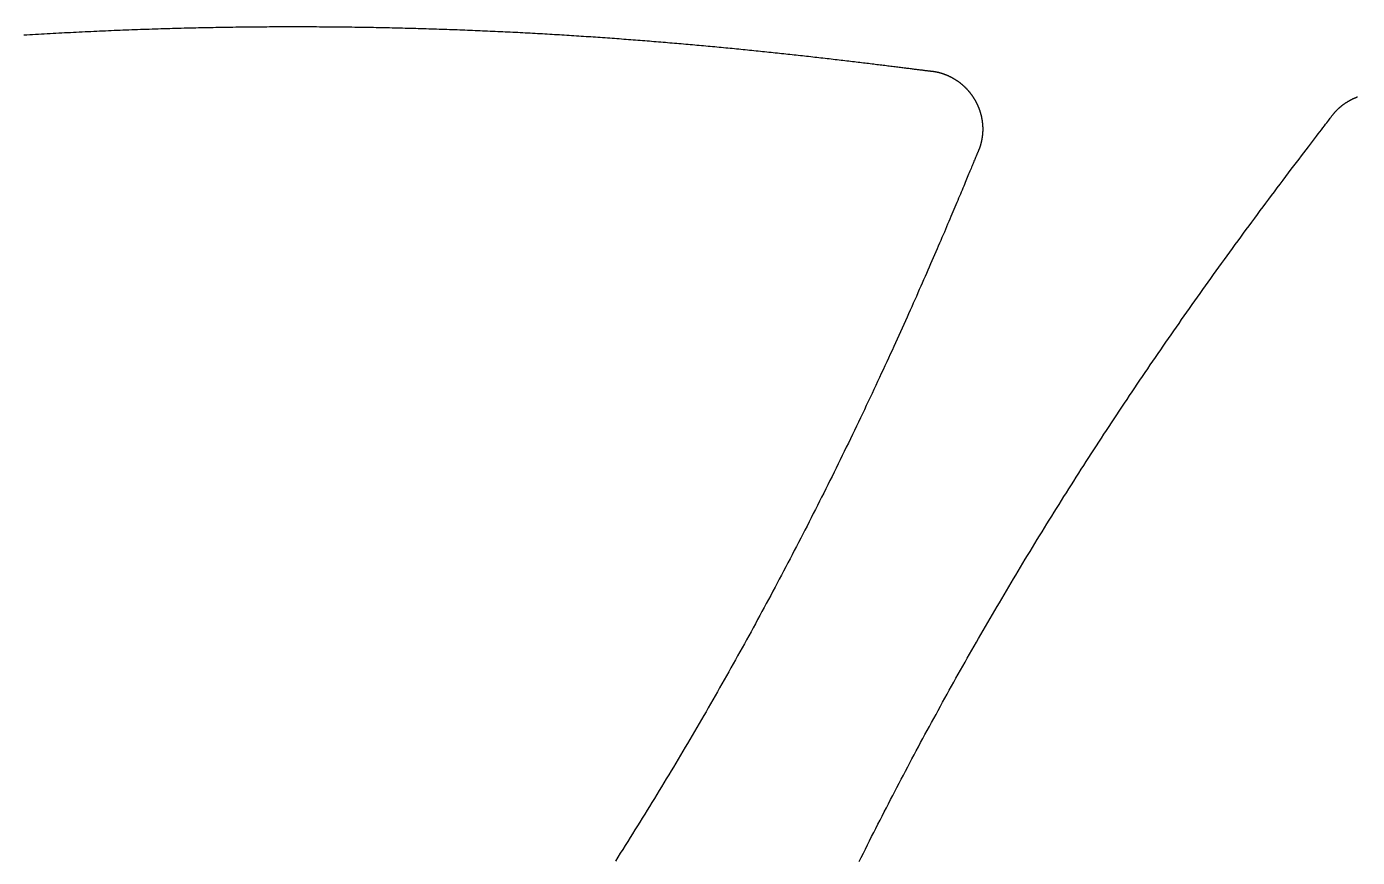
# Model space of a CAD drawing. Extents: x -3 to 136, y 0 to 121.
# Drawn here: x 95.56 to 116.34, y 14.5 to 27.49 of the extents above; entities that cross this region are included whole.
import ezdxf

# ---------------------------------------------------------------- set-up
doc = ezdxf.new("R2010")
doc.units = 0
doc.layers.get('0').update_dxf_attribs({"linetype": 'CONTINUOUS'})

msp = doc.modelspace()

# ---------------------------------------------------------------- linework, layer by layer
for points in [[(95.5143, 27.357, 0), (95.5598, 27.3598, 0), (95.6052, 27.3626, 0), (95.6506, 27.3653, 0), (95.696, 27.368, 0), (95.7415, 27.3707, 0), (95.7869, 27.3733, 0), (95.8324, 27.3759, 0), (95.8778, 27.3785, 0), (95.9232, 27.3811, 0), (95.9687, 27.3836, 0), (96.0141, 27.3861, 0), (96.0596, 27.3885, 0), (96.1051, 27.391, 0), (96.1505, 27.3934, 0), (96.196, 27.3958, 0), (96.2415, 27.3981, 0), (96.287, 27.4004, 0), (96.3325, 27.4027, 0), (96.3779, 27.405, 0), (96.4234, 27.4072, 0), (96.4689, 27.4094, 0), (96.5145, 27.4116, 0), (96.56, 27.4137, 0), (96.6055, 27.4158, 0), (96.651, 27.4179, 0), (96.6965, 27.4199, 0), (96.7421, 27.4219, 0), (96.7876, 27.4239, 0), (96.8332, 27.4259, 0), (96.8787, 27.4278, 0), (96.9243, 27.4297, 0), (96.9699, 27.4316, 0), (97.0155, 27.4334, 0), (97.061, 27.4352, 0), (97.1066, 27.437, 0), (97.1522, 27.4387, 0), (97.1979, 27.4405, 0), (97.2435, 27.4422, 0), (97.2891, 27.4438, 0), (97.3347, 27.4454, 0), (97.3804, 27.447, 0), (97.426, 27.4486, 0), (97.4717, 27.4501, 0), (97.5173, 27.4516, 0), (97.563, 27.4531, 0), (97.6087, 27.4546, 0), (97.6544, 27.456, 0), (97.7, 27.4574, 0), (97.7456, 27.4587, 0), (97.7911, 27.46, 0), (97.8365, 27.4613, 0), (97.882, 27.4626, 0), (97.9273, 27.4638, 0), (97.9726, 27.465, 0), (98.0179, 27.4661, 0), (98.0631, 27.4673, 0), (98.1082, 27.4684, 0), (98.1533, 27.4694, 0), (98.1984, 27.4705, 0), (98.2434, 27.4715, 0), (98.2883, 27.4724, 0), (98.3332, 27.4734, 0), (98.378, 27.4743, 0), (98.4228, 27.4752, 0), (98.4676, 27.476, 0), (98.5122, 27.4768, 0), (98.5569, 27.4776, 0), (98.6014, 27.4784, 0), (98.646, 27.4791, 0), (98.6904, 27.4798, 0), (98.7349, 27.4805, 0), (98.7792, 27.4811, 0), (98.8235, 27.4817, 0), (98.8678, 27.4823, 0), (98.912, 27.4829, 0), (98.9562, 27.4834, 0), (99.0003, 27.4839, 0), (99.0443, 27.4843, 0), (99.0884, 27.4848, 0), (99.1323, 27.4852, 0), (99.1762, 27.4855, 0), (99.2201, 27.4859, 0), (99.2638, 27.4862, 0), (99.3076, 27.4865, 0), (99.3513, 27.4868, 0), (99.3949, 27.487, 0), (99.4385, 27.4872, 0), (99.482, 27.4874, 0), (99.5255, 27.4875, 0), (99.569, 27.4876, 0), (99.6123, 27.4877, 0), (99.6557, 27.4878, 0), (99.6989, 27.4878, 0), (99.7422, 27.4878, 0), (99.7853, 27.4878, 0), (99.8285, 27.4878, 0), (99.8715, 27.4877, 0), (99.9145, 27.4876, 0), (99.9575, 27.4875, 0), (100, 27.4873, 0), (100.043, 27.4871, 0), (100.086, 27.4869, 0), (100.129, 27.4867, 0), (100.172, 27.4864, 0), (100.214, 27.4861, 0), (100.257, 27.4858, 0), (100.299, 27.4855, 0), (100.342, 27.4851, 0), (100.384, 27.4847, 0), (100.427, 27.4843, 0), (100.469, 27.4839, 0), (100.511, 27.4834, 0), (100.554, 27.4829, 0), (100.596, 27.4824, 0), (100.638, 27.4818, 0), (100.68, 27.4812, 0), (100.722, 27.4806, 0), (100.764, 27.48, 0), (100.806, 27.4794, 0), (100.848, 27.4787, 0), (100.89, 27.478, 0), (100.931, 27.4773, 0), (100.973, 27.4765, 0), (101.015, 27.4758, 0), (101.056, 27.475, 0), (101.098, 27.4741, 0), (101.139, 27.4733, 0), (101.181, 27.4724, 0), (101.222, 27.4715, 0), (101.264, 27.4706, 0), (101.305, 27.4697, 0), (101.346, 27.4687, 0), (101.387, 27.4677, 0), (101.429, 27.4667, 0), (101.47, 27.4656, 0), (101.511, 27.4646, 0), (101.552, 27.4635, 0), (101.593, 27.4624, 0), (101.633, 27.4613, 0), (101.674, 27.4601, 0), (101.715, 27.4589, 0), (101.756, 27.4577, 0), (101.797, 27.4565, 0), (101.837, 27.4553, 0), (101.878, 27.454, 0), (101.918, 27.4527, 0), (101.959, 27.4514, 0), (101.999, 27.4501, 0), (102.04, 27.4487, 0), (102.08, 27.4473, 0), (102.12, 27.4459, 0), (102.16, 27.4445, 0), (102.2, 27.4431, 0), (102.241, 27.4416, 0), (102.281, 27.4401, 0), (102.321, 27.4386, 0), (102.361, 27.4371, 0), (102.401, 27.4355, 0), (102.44, 27.434, 0), (102.48, 27.4324, 0), (102.52, 27.4307, 0), (102.56, 27.4291, 0), (102.599, 27.4275, 0), (102.639, 27.4258, 0), (102.678, 27.4241, 0), (102.718, 27.4224, 0), (102.757, 27.4206, 0), (102.797, 27.4189, 0), (102.836, 27.4171, 0), (102.875, 27.4153, 0), (102.915, 27.4135, 0), (102.954, 27.4116, 0), (102.993, 27.4098, 0), (103.032, 27.4079, 0), (103.071, 27.406, 0), (103.11, 27.4041, 0), (103.149, 27.4022, 0), (103.188, 27.4002, 0), (103.227, 27.3982, 0), (103.265, 27.3962, 0), (103.304, 27.3942, 0), (103.343, 27.3922, 0), (103.381, 27.3902, 0), (103.42, 27.3881, 0), (103.458, 27.386, 0), (103.497, 27.3839, 0), (103.535, 27.3818, 0), (103.574, 27.3796, 0), (103.612, 27.3775, 0), (103.65, 27.3753, 0), (103.688, 27.3731, 0), (103.726, 27.3709, 0), (103.765, 27.3687, 0), (103.803, 27.3664, 0), (103.841, 27.3641, 0), (103.879, 27.3619, 0), (103.916, 27.3596, 0), (103.954, 27.3572, 0), (103.992, 27.3549, 0), (104.03, 27.3525, 0), (104.067, 27.3502, 0), (104.105, 27.3478, 0), (104.143, 27.3454, 0), (104.18, 27.343, 0), (104.218, 27.3405, 0), (104.255, 27.3381, 0), (104.293, 27.3356, 0), (104.33, 27.3331, 0), (104.367, 27.3306, 0), (104.404, 27.3281, 0), (104.441, 27.3256, 0), (104.479, 27.323, 0), (104.516, 27.3205, 0), (104.553, 27.3179, 0), (104.59, 27.3153, 0), (104.627, 27.3127, 0), (104.663, 27.3101, 0), (104.7, 27.3074, 0), (104.737, 27.3048, 0), (104.774, 27.3021, 0), (104.81, 27.2994, 0), (104.847, 27.2967, 0), (104.883, 27.294, 0), (104.92, 27.2912, 0), (104.956, 27.2885, 0), (104.993, 27.2857, 0), (105.029, 27.283, 0), (105.065, 27.2802, 0), (105.102, 27.2774, 0), (105.138, 27.2746, 0), (105.174, 27.2717, 0), (105.21, 27.2689, 0), (105.246, 27.266, 0), (105.282, 27.2632, 0), (105.318, 27.2603, 0), (105.354, 27.2574, 0), (105.39, 27.2545, 0), (105.426, 27.2515, 0), (105.461, 27.2486, 0), (105.497, 27.2456, 0), (105.533, 27.2427, 0), (105.568, 27.2397, 0), (105.604, 27.2367, 0), (105.639, 27.2337, 0), (105.675, 27.2307, 0), (105.71, 27.2277, 0), (105.745, 27.2246, 0), (105.78, 27.2216, 0), (105.816, 27.2185, 0), (105.851, 27.2154, 0), (105.886, 27.2123, 0), (105.921, 27.2092, 0), (105.956, 27.2061, 0), (105.991, 27.203, 0), (106.026, 27.1999, 0), (106.061, 27.1967, 0), (106.096, 27.1936, 0), (106.13, 27.1904, 0), (106.165, 27.1872, 0), (106.2, 27.184, 0), (106.234, 27.1808, 0), (106.269, 27.1776, 0), (106.303, 27.1744, 0), (106.338, 27.1711, 0), (106.372, 27.1679, 0), (106.406, 27.1646, 0), (106.441, 27.1614, 0), (106.475, 27.1581, 0), (106.509, 27.1548, 0), (106.543, 27.1515, 0), (106.577, 27.1482, 0), (106.611, 27.1449, 0), (106.645, 27.1416, 0), (106.679, 27.1382, 0), (106.713, 27.1349, 0), (106.747, 27.1315, 0), (106.781, 27.1282, 0), (106.814, 27.1248, 0), (106.848, 27.1214, 0), (106.882, 27.118, 0), (106.915, 27.1146, 0), (106.949, 27.1112, 0), (106.982, 27.1078, 0), (107.016, 27.1044, 0), (107.049, 27.1009, 0), (107.082, 27.0975, 0), (107.116, 27.094, 0), (107.149, 27.0906, 0), (107.182, 27.0871, 0), (107.215, 27.0836, 0), (107.248, 27.0801, 0), (107.281, 27.0767, 0), (107.314, 27.0731, 0), (107.347, 27.0696, 0), (107.38, 27.0661, 0), (107.413, 27.0626, 0), (107.445, 27.0591, 0), (107.478, 27.0555, 0), (107.511, 27.052, 0), (107.543, 27.0484, 0), (107.576, 27.0449, 0), (107.608, 27.0413, 0), (107.641, 27.0377, 0), (107.673, 27.0342, 0), (107.706, 27.0306, 0), (107.738, 27.027, 0), (107.77, 27.0234, 0), (107.802, 27.0198, 0), (107.834, 27.0162, 0), (107.867, 27.0126, 0), (107.899, 27.0089, 0), (107.931, 27.0053, 0), (107.962, 27.0017, 0), (107.994, 26.998, 0), (108.026, 26.9944, 0), (108.058, 26.9907, 0), (108.09, 26.9871, 0), (108.121, 26.9834, 0), (108.153, 26.9798, 0), (108.184, 26.9762, 0), (108.215, 26.9725, 0), (108.246, 26.9689, 0), (108.276, 26.9654, 0), (108.306, 26.9618, 0), (108.337, 26.9582, 0), (108.366, 26.9547, 0), (108.396, 26.9512, 0), (108.426, 26.9477, 0), (108.455, 26.9442, 0), (108.484, 26.9407, 0), (108.512, 26.9373, 0), (108.541, 26.9339, 0), (108.569, 26.9305, 0), (108.597, 26.9271, 0), (108.625, 26.9238, 0), (108.652, 26.9204, 0), (108.68, 26.9171, 0), (108.707, 26.9139, 0), (108.733, 26.9106, 0), (108.76, 26.9074, 0), (108.786, 26.9042, 0), (108.811, 26.901, 0), (108.837, 26.8979, 0), (108.862, 26.8948, 0), (108.887, 26.8917, 0), (108.912, 26.8887, 0), (108.936, 26.8857, 0), (108.96, 26.8827, 0), (108.984, 26.8797, 0), (109.007, 26.8768, 0), (109.03, 26.874, 0), (109.053, 26.8711, 0), (109.076, 26.8683, 0), (109.098, 26.8656, 0), (109.119, 26.8628, 0), (109.141, 26.8602, 0), (109.162, 26.8575, 0), (109.183, 26.8549, 0), (109.203, 26.8524, 0), (109.223, 26.8498, 0), (109.243, 26.8474, 0), (109.262, 26.8449, 0), (109.281, 26.8425, 0), (109.3, 26.8402, 0), (109.318, 26.8379, 0), (109.336, 26.8357, 0), (109.353, 26.8335, 0), (109.37, 26.8313, 0), (109.387, 26.8292, 0), (109.403, 26.8272, 0), (109.419, 26.8252, 0), (109.434, 26.8232, 0), (109.449, 26.8213, 0), (109.464, 26.8195, 0), (109.478, 26.8177, 0), (109.492, 26.8159, 0), (109.505, 26.8143, 0), (109.518, 26.8126, 0), (109.531, 26.8111, 0), (109.543, 26.8096, 0), (109.554, 26.8081, 0), (109.566, 26.8067, 0), (109.576, 26.8054, 0), (109.587, 26.8041, 0), (109.597, 26.8029, 0), (109.606, 26.8017, 0), (109.615, 26.8006, 0), (109.623, 26.7996, 0), (109.631, 26.7987, 0), (109.639, 26.7978, 0), (109.646, 26.7969, 0), (109.653, 26.7962, 0), (109.659, 26.7955, 0), (109.664, 26.7949, 0), (109.669, 26.7943, 0), (109.674, 26.7938, 0), (109.678, 26.7934, 0)], [(109.678, 26.7934, 0), (109.683, 26.7929, 0), (109.687, 26.7925, 0), (109.691, 26.792, 0), (109.696, 26.7914, 0), (109.7, 26.7909, 0), (109.705, 26.7903, 0), (109.709, 26.7897, 0), (109.714, 26.7891, 0), (109.718, 26.7885, 0), (109.722, 26.7878, 0), (109.727, 26.7871, 0), (109.731, 26.7864, 0), (109.735, 26.7857, 0), (109.74, 26.785, 0), (109.744, 26.7842, 0), (109.749, 26.7834, 0), (109.753, 26.7826, 0), (109.757, 26.7817, 0), (109.762, 26.7809, 0), (109.766, 26.78, 0), (109.77, 26.7791, 0), (109.775, 26.7781, 0), (109.779, 26.7772, 0), (109.783, 26.7762, 0), (109.788, 26.7752, 0), (109.792, 26.7742, 0), (109.796, 26.7732, 0), (109.801, 26.7721, 0), (109.805, 26.771, 0), (109.809, 26.7699, 0), (109.814, 26.7688, 0), (109.818, 26.7676, 0), (109.822, 26.7665, 0), (109.827, 26.7653, 0), (109.831, 26.764, 0), (109.835, 26.7628, 0), (109.839, 26.7616, 0), (109.844, 26.7603, 0), (109.848, 26.759, 0), (109.852, 26.7576, 0), (109.856, 26.7563, 0), (109.861, 26.7549, 0), (109.865, 26.7535, 0), (109.869, 26.7521, 0), (109.873, 26.7507, 0), (109.877, 26.7492, 0), (109.882, 26.7478, 0), (109.886, 26.7463, 0), (109.89, 26.7448, 0), (109.894, 26.7432, 0), (109.898, 26.7417, 0), (109.902, 26.7401, 0), (109.907, 26.7385, 0), (109.911, 26.7369, 0), (109.915, 26.7352, 0), (109.919, 26.7335, 0), (109.923, 26.7319, 0), (109.927, 26.7302, 0), (109.931, 26.7284, 0), (109.935, 26.7267, 0), (109.94, 26.7249, 0), (109.944, 26.7231, 0), (109.948, 26.7213, 0), (109.952, 26.7195, 0), (109.956, 26.7176, 0), (109.96, 26.7158, 0), (109.964, 26.7139, 0), (109.968, 26.712, 0), (109.972, 26.71, 0), (109.976, 26.7081, 0), (109.98, 26.7061, 0), (109.984, 26.7041, 0), (109.988, 26.7021, 0), (109.992, 26.7, 0), (109.996, 26.698, 0), (110, 26.6959, 0), (110.004, 26.6938, 0), (110.008, 26.6917, 0), (110.012, 26.6896, 0), (110.015, 26.6874, 0), (110.019, 26.6853, 0), (110.023, 26.6831, 0), (110.027, 26.6809, 0), (110.031, 26.6787, 0), (110.035, 26.6764, 0), (110.039, 26.6741, 0), (110.043, 26.6719, 0), (110.046, 26.6696, 0), (110.05, 26.6672, 0), (110.054, 26.6649, 0), (110.058, 26.6626, 0), (110.061, 26.6602, 0), (110.065, 26.6578, 0), (110.069, 26.6554, 0), (110.073, 26.6529, 0), (110.076, 26.6505, 0), (110.08, 26.648, 0), (110.084, 26.6456, 0), (110.087, 26.6431, 0), (110.091, 26.6405, 0), (110.095, 26.638, 0), (110.098, 26.6354, 0), (110.102, 26.6329, 0), (110.106, 26.6303, 0), (110.109, 26.6277, 0), (110.113, 26.625, 0), (110.116, 26.6224, 0), (110.12, 26.6197, 0), (110.124, 26.6171, 0), (110.127, 26.6144, 0), (110.131, 26.6117, 0), (110.134, 26.6089, 0), (110.138, 26.6062, 0), (110.141, 26.6034, 0), (110.145, 26.6006, 0), (110.148, 26.5978, 0), (110.152, 26.595, 0), (110.155, 26.5922, 0), (110.158, 26.5894, 0), (110.162, 26.5865, 0), (110.165, 26.5836, 0), (110.169, 26.5807, 0), (110.172, 26.5778, 0), (110.175, 26.5749, 0), (110.179, 26.5719, 0), (110.182, 26.5689, 0), (110.185, 26.566, 0), (110.189, 26.563, 0), (110.192, 26.56, 0), (110.195, 26.5569, 0), (110.198, 26.5539, 0), (110.202, 26.5508, 0), (110.205, 26.5477, 0), (110.208, 26.5446, 0), (110.211, 26.5415, 0), (110.214, 26.5384, 0), (110.218, 26.5353, 0), (110.221, 26.5321, 0), (110.224, 26.5289, 0), (110.227, 26.5258, 0), (110.23, 26.5226, 0), (110.233, 26.5193, 0), (110.236, 26.5161, 0), (110.239, 26.5128, 0), (110.242, 26.5096, 0), (110.245, 26.5063, 0), (110.248, 26.503, 0), (110.251, 26.4997, 0), (110.254, 26.4964, 0), (110.257, 26.493, 0), (110.26, 26.4897, 0), (110.263, 26.4863, 0), (110.266, 26.4829, 0), (110.269, 26.4795, 0), (110.272, 26.4761, 0), (110.275, 26.4727, 0), (110.278, 26.4693, 0), (110.28, 26.4658, 0), (110.283, 26.4624, 0), (110.286, 26.4589, 0), (110.289, 26.4554, 0), (110.292, 26.4519, 0), (110.294, 26.4484, 0), (110.297, 26.4449, 0), (110.3, 26.4413, 0), (110.302, 26.4378, 0), (110.305, 26.4342, 0), (110.308, 26.4307, 0), (110.31, 26.4271, 0), (110.313, 26.4235, 0), (110.316, 26.4199, 0), (110.318, 26.4162, 0), (110.321, 26.4126, 0), (110.323, 26.409, 0), (110.326, 26.4053, 0), (110.328, 26.4016, 0), (110.331, 26.3979, 0), (110.333, 26.3942, 0), (110.336, 26.3905, 0), (110.338, 26.3868, 0), (110.341, 26.3831, 0), (110.343, 26.3793, 0), (110.345, 26.3756, 0), (110.348, 26.3718, 0), (110.35, 26.3681, 0), (110.352, 26.3643, 0), (110.355, 26.3605, 0), (110.357, 26.3567, 0), (110.359, 26.3528, 0), (110.362, 26.349, 0), (110.364, 26.3452, 0), (110.366, 26.3413, 0), (110.368, 26.3374, 0), (110.37, 26.3336, 0), (110.373, 26.3297, 0), (110.375, 26.3258, 0), (110.377, 26.3219, 0), (110.379, 26.318, 0), (110.381, 26.314, 0), (110.383, 26.3101, 0), (110.385, 26.3062, 0), (110.387, 26.3022, 0), (110.389, 26.2982, 0), (110.391, 26.2943, 0), (110.393, 26.2903, 0), (110.395, 26.2863, 0), (110.397, 26.2823, 0), (110.399, 26.2783, 0), (110.401, 26.2742, 0), (110.403, 26.2702, 0), (110.405, 26.2661, 0), (110.407, 26.2621, 0), (110.408, 26.258, 0), (110.41, 26.254, 0), (110.412, 26.2499, 0), (110.414, 26.2458, 0), (110.416, 26.2417, 0), (110.417, 26.2376, 0), (110.419, 26.2335, 0), (110.421, 26.2293, 0), (110.422, 26.2252, 0), (110.424, 26.2211, 0), (110.426, 26.2169, 0), (110.427, 26.2127, 0), (110.429, 26.2086, 0), (110.43, 26.2044, 0), (110.432, 26.2002, 0), (110.434, 26.196, 0), (110.435, 26.1918, 0), (110.437, 26.1876, 0), (110.438, 26.1834, 0), (110.439, 26.1792, 0), (110.441, 26.1749, 0), (110.442, 26.1707, 0), (110.444, 26.1665, 0), (110.445, 26.1622, 0), (110.446, 26.158, 0), (110.448, 26.1537, 0), (110.449, 26.1495, 0), (110.45, 26.1452, 0), (110.452, 26.1409, 0), (110.453, 26.1366, 0), (110.454, 26.1323, 0), (110.455, 26.1281, 0), (110.456, 26.1238, 0), (110.458, 26.1195, 0), (110.459, 26.1152, 0), (110.46, 26.1108, 0), (110.461, 26.1065, 0), (110.462, 26.1022, 0), (110.463, 26.0979, 0), (110.464, 26.0936, 0), (110.465, 26.0892, 0), (110.466, 26.0849, 0), (110.467, 26.0805, 0), (110.468, 26.0762, 0), (110.469, 26.0718, 0), (110.47, 26.0675, 0), (110.471, 26.0631, 0), (110.472, 26.0588, 0), (110.472, 26.0544, 0), (110.473, 26.05, 0), (110.474, 26.0456, 0), (110.475, 26.0413, 0), (110.476, 26.0369, 0), (110.476, 26.0325, 0), (110.477, 26.0281, 0), (110.478, 26.0237, 0), (110.478, 26.0193, 0), (110.479, 26.0149, 0), (110.48, 26.0105, 0), (110.48, 26.0061, 0), (110.481, 26.0017, 0), (110.481, 25.9973, 0), (110.482, 25.9929, 0), (110.482, 25.9885, 0), (110.483, 25.984, 0), (110.483, 25.9796, 0), (110.484, 25.9752, 0), (110.484, 25.9708, 0), (110.485, 25.9663, 0), (110.485, 25.9619, 0), (110.485, 25.9575, 0), (110.486, 25.953, 0), (110.486, 25.9486, 0), (110.486, 25.9442, 0), (110.487, 25.9397, 0), (110.487, 25.9353, 0), (110.487, 25.9308, 0), (110.487, 25.9264, 0), (110.488, 25.9219, 0), (110.488, 25.9175, 0), (110.488, 25.913, 0), (110.488, 25.9086, 0), (110.488, 25.9041, 0), (110.488, 25.8997, 0), (110.488, 25.8952, 0), (110.488, 25.8908, 0), (110.488, 25.8863, 0), (110.488, 25.8819, 0), (110.488, 25.8774, 0), (110.488, 25.8729, 0), (110.488, 25.8685, 0), (110.488, 25.864, 0), (110.488, 25.8596, 0), (110.488, 25.8551, 0), (110.488, 25.8507, 0), (110.488, 25.8462, 0), (110.487, 25.8417, 0), (110.487, 25.8373, 0), (110.487, 25.8328, 0), (110.487, 25.8284, 0), (110.486, 25.8239, 0), (110.486, 25.8195, 0), (110.486, 25.815, 0), (110.485, 25.8106, 0), (110.485, 25.8062, 0), (110.485, 25.8017, 0), (110.484, 25.7973, 0), (110.484, 25.7929, 0), (110.483, 25.7884, 0), (110.483, 25.784, 0), (110.482, 25.7796, 0), (110.482, 25.7752, 0), (110.481, 25.7707, 0), (110.481, 25.7663, 0), (110.48, 25.7619, 0), (110.479, 25.7575, 0), (110.479, 25.7531, 0), (110.478, 25.7487, 0), (110.477, 25.7443, 0), (110.477, 25.7399, 0), (110.476, 25.7356, 0), (110.475, 25.7312, 0), (110.474, 25.7268, 0), (110.474, 25.7224, 0), (110.473, 25.7181, 0), (110.472, 25.7137, 0), (110.471, 25.7093, 0), (110.47, 25.705, 0), (110.469, 25.7006, 0), (110.468, 25.6963, 0), (110.467, 25.6919, 0), (110.466, 25.6876, 0), (110.465, 25.6833, 0), (110.464, 25.679, 0), (110.463, 25.6746, 0), (110.462, 25.6703, 0), (110.461, 25.666, 0), (110.46, 25.6617, 0), (110.459, 25.6574, 0), (110.458, 25.6531, 0), (110.457, 25.6488, 0), (110.455, 25.6446, 0), (110.454, 25.6403, 0), (110.453, 25.636, 0), (110.452, 25.6318, 0), (110.45, 25.6275, 0), (110.449, 25.6233, 0), (110.448, 25.619, 0), (110.446, 25.6148, 0), (110.445, 25.6105, 0), (110.444, 25.6063, 0), (110.442, 25.6021, 0), (110.441, 25.5979, 0), (110.439, 25.5937, 0), (110.438, 25.5895, 0), (110.436, 25.5853, 0), (110.435, 25.5811, 0), (110.433, 25.577, 0), (110.432, 25.5728, 0), (110.43, 25.5687, 0), (110.429, 25.5645, 0), (110.427, 25.5604, 0), (110.425, 25.5562, 0), (110.424, 25.5521, 0), (110.422, 25.548, 0), (110.42, 25.5439, 0), (110.418, 25.5398, 0), (110.417, 25.5357, 0), (110.415, 25.5316, 0), (110.413, 25.5275, 0), (110.411, 25.5235, 0)], [(115.932, 26.0791, 0), (115.935, 26.0827, 0), (115.938, 26.0863, 0), (115.94, 26.0899, 0), (115.943, 26.0935, 0), (115.946, 26.097, 0), (115.948, 26.1006, 0), (115.951, 26.1041, 0), (115.954, 26.1076, 0), (115.956, 26.1111, 0), (115.959, 26.1146, 0), (115.962, 26.1181, 0), (115.965, 26.1215, 0), (115.968, 26.1249, 0), (115.97, 26.1284, 0), (115.973, 26.1318, 0), (115.976, 26.1352, 0), (115.979, 26.1385, 0), (115.982, 26.1419, 0), (115.985, 26.1452, 0), (115.988, 26.1486, 0), (115.991, 26.1519, 0), (115.994, 26.1552, 0), (115.997, 26.1585, 0), (116, 26.1617, 0), (116.003, 26.165, 0), (116.006, 26.1682, 0), (116.009, 26.1715, 0), (116.012, 26.1747, 0), (116.015, 26.1779, 0), (116.018, 26.181, 0), (116.021, 26.1842, 0), (116.025, 26.1873, 0), (116.028, 26.1905, 0), (116.031, 26.1936, 0), (116.034, 26.1967, 0), (116.037, 26.1997, 0), (116.04, 26.2028, 0), (116.044, 26.2058, 0), (116.047, 26.2089, 0), (116.05, 26.2119, 0), (116.054, 26.2149, 0), (116.057, 26.2179, 0), (116.06, 26.2208, 0), (116.063, 26.2238, 0), (116.067, 26.2267, 0), (116.07, 26.2296, 0), (116.074, 26.2325, 0), (116.077, 26.2354, 0), (116.08, 26.2382, 0), (116.084, 26.2411, 0), (116.087, 26.2439, 0), (116.091, 26.2467, 0), (116.094, 26.2495, 0), (116.098, 26.2523, 0), (116.101, 26.2551, 0), (116.105, 26.2578, 0), (116.108, 26.2605, 0), (116.112, 26.2632, 0), (116.115, 26.2659, 0), (116.119, 26.2686, 0), (116.122, 26.2713, 0), (116.126, 26.2739, 0), (116.13, 26.2765, 0), (116.133, 26.2791, 0), (116.137, 26.2817, 0), (116.14, 26.2843, 0), (116.144, 26.2868, 0), (116.148, 26.2893, 0), (116.151, 26.2919, 0), (116.155, 26.2944, 0), (116.159, 26.2968, 0), (116.163, 26.2993, 0), (116.166, 26.3017, 0), (116.17, 26.3042, 0), (116.174, 26.3066, 0), (116.178, 26.3089, 0), (116.181, 26.3113, 0), (116.185, 26.3137, 0), (116.189, 26.316, 0), (116.193, 26.3183, 0), (116.197, 26.3206, 0), (116.2, 26.3228, 0), (116.204, 26.3251, 0), (116.208, 26.3273, 0), (116.212, 26.3295, 0), (116.216, 26.3317, 0), (116.22, 26.3339, 0), (116.224, 26.3361, 0), (116.228, 26.3382, 0), (116.231, 26.3403, 0), (116.235, 26.3424, 0), (116.239, 26.3445, 0), (116.243, 26.3465, 0), (116.247, 26.3486, 0), (116.251, 26.3506, 0), (116.255, 26.3526, 0), (116.259, 26.3545, 0), (116.263, 26.3565, 0), (116.267, 26.3584, 0), (116.271, 26.3604, 0), (116.275, 26.3623, 0), (116.279, 26.3641, 0), (116.283, 26.366, 0), (116.287, 26.3678, 0), (116.291, 26.3696, 0), (116.295, 26.3714, 0), (116.3, 26.3732, 0), (116.304, 26.375, 0), (116.308, 26.3767, 0), (116.312, 26.3784, 0), (116.316, 26.3801, 0), (116.32, 26.3818, 0), (116.324, 26.3835, 0), (116.328, 26.3851, 0), (116.332, 26.3867, 0), (116.337, 26.3883, 0), (116.341, 26.3899, 0)], [(108.56, 14.4407, 0), (108.592, 14.5056, 0), (108.625, 14.5704, 0), (108.657, 14.6351, 0), (108.689, 14.6998, 0), (108.722, 14.7644, 0), (108.754, 14.829, 0), (108.787, 14.8935, 0), (108.82, 14.9579, 0), (108.852, 15.0223, 0), (108.885, 15.0866, 0), (108.918, 15.1509, 0), (108.951, 15.2151, 0), (108.984, 15.2792, 0), (109.017, 15.3433, 0), (109.05, 15.4074, 0), (109.083, 15.4714, 0), (109.116, 15.5353, 0), (109.149, 15.5992, 0), (109.183, 15.663, 0), (109.216, 15.7267, 0), (109.25, 15.7905, 0), (109.283, 15.8541, 0), (109.317, 15.9177, 0), (109.35, 15.9813, 0), (109.384, 16.0448, 0), (109.418, 16.1082, 0), (109.451, 16.1716, 0), (109.485, 16.235, 0), (109.519, 16.2983, 0), (109.553, 16.3615, 0), (109.587, 16.4247, 0), (109.621, 16.4879, 0), (109.656, 16.551, 0), (109.69, 16.614, 0), (109.724, 16.6771, 0), (109.759, 16.74, 0), (109.793, 16.8029, 0), (109.828, 16.8658, 0), (109.862, 16.9286, 0), (109.897, 16.9914, 0), (109.931, 17.0541, 0), (109.966, 17.1168, 0), (110.001, 17.1795, 0), (110.036, 17.2421, 0), (110.071, 17.3046, 0), (110.106, 17.3672, 0), (110.141, 17.4296, 0), (110.176, 17.4921, 0), (110.212, 17.5544, 0), (110.247, 17.6168, 0), (110.282, 17.6791, 0), (110.318, 17.7414, 0), (110.353, 17.8036, 0), (110.389, 17.8658, 0), (110.424, 17.9279, 0), (110.46, 17.99, 0), (110.496, 18.0521, 0), (110.532, 18.1142, 0), (110.568, 18.1762, 0), (110.604, 18.2381, 0), (110.64, 18.3, 0), (110.676, 18.3619, 0), (110.712, 18.4238, 0), (110.749, 18.4856, 0), (110.785, 18.5474, 0), (110.821, 18.6091, 0), (110.858, 18.6708, 0), (110.895, 18.7325, 0), (110.931, 18.7942, 0), (110.968, 18.8558, 0), (111.005, 18.9174, 0), (111.042, 18.9789, 0), (111.079, 19.0404, 0), (111.116, 19.1019, 0), (111.153, 19.1634, 0), (111.19, 19.2248, 0), (111.227, 19.2862, 0), (111.265, 19.3476, 0), (111.302, 19.4089, 0), (111.34, 19.4702, 0), (111.377, 19.5315, 0), (111.415, 19.5927, 0), (111.453, 19.654, 0), (111.49, 19.7152, 0), (111.528, 19.7763, 0), (111.566, 19.8375, 0), (111.604, 19.8986, 0), (111.642, 19.9597, 0), (111.68, 20.0208, 0), (111.719, 20.0818, 0), (111.757, 20.1428, 0), (111.796, 20.2038, 0), (111.834, 20.2648, 0), (111.873, 20.3258, 0), (111.911, 20.3867, 0), (111.95, 20.4476, 0), (111.989, 20.5085, 0), (112.028, 20.5694, 0), (112.067, 20.6302, 0), (112.106, 20.691, 0), (112.145, 20.7518, 0), (112.184, 20.8126, 0), (112.224, 20.8734, 0), (112.263, 20.9341, 0), (112.302, 20.9949, 0), (112.342, 21.0556, 0), (112.382, 21.1163, 0), (112.421, 21.1769, 0), (112.461, 21.2376, 0), (112.501, 21.2983, 0), (112.541, 21.3589, 0), (112.581, 21.4195, 0), (112.621, 21.4801, 0), (112.661, 21.5407, 0), (112.702, 21.6011, 0), (112.742, 21.6614, 0), (112.782, 21.7217, 0), (112.822, 21.7818, 0), (112.863, 21.8418, 0), (112.903, 21.9017, 0), (112.943, 21.9616, 0), (112.984, 22.0213, 0), (113.024, 22.0809, 0), (113.065, 22.1405, 0), (113.105, 22.2, 0), (113.146, 22.2594, 0), (113.186, 22.3187, 0), (113.227, 22.378, 0), (113.268, 22.4371, 0), (113.308, 22.4963, 0), (113.349, 22.5553, 0), (113.39, 22.6143, 0), (113.431, 22.6733, 0), (113.472, 22.7322, 0), (113.513, 22.7911, 0), (113.554, 22.8499, 0), (113.595, 22.9086, 0), (113.636, 22.9674, 0), (113.677, 23.0261, 0), (113.718, 23.0848, 0), (113.76, 23.1434, 0), (113.801, 23.202, 0), (113.843, 23.2607, 0), (113.884, 23.3193, 0), (113.926, 23.3778, 0), (113.968, 23.4364, 0), (114.01, 23.495, 0), (114.052, 23.5535, 0), (114.094, 23.6121, 0), (114.136, 23.6707, 0), (114.178, 23.7293, 0), (114.22, 23.7879, 0), (114.262, 23.8465, 0), (114.305, 23.9051, 0), (114.348, 23.9638, 0), (114.39, 24.0224, 0), (114.433, 24.0812, 0), (114.476, 24.1399, 0), (114.519, 24.1987, 0), (114.562, 24.2575, 0), (114.605, 24.3164, 0), (114.649, 24.3753, 0), (114.692, 24.4342, 0), (114.736, 24.4932, 0), (114.78, 24.5523, 0), (114.823, 24.6114, 0), (114.867, 24.6706, 0), (114.912, 24.7299, 0), (114.956, 24.7892, 0), (115, 24.8487, 0), (115.045, 24.9081, 0), (115.089, 24.9677, 0), (115.134, 25.0274, 0), (115.179, 25.0866, 0), (115.223, 25.1448, 0), (115.266, 25.2017, 0), (115.308, 25.2575, 0), (115.349, 25.3119, 0), (115.389, 25.365, 0), (115.428, 25.4167, 0), (115.466, 25.4669, 0), (115.504, 25.5156, 0), (115.539, 25.5628, 0), (115.574, 25.6083, 0), (115.608, 25.6521, 0), (115.64, 25.6942, 0), (115.67, 25.7345, 0), (115.7, 25.773, 0), (115.728, 25.8095, 0), (115.754, 25.8441, 0), (115.779, 25.8767, 0), (115.802, 25.9072, 0), (115.824, 25.9356, 0), (115.844, 25.9618, 0), (115.862, 25.9857, 0), (115.879, 26.0073, 0), (115.893, 26.0266, 0), (115.906, 26.0435, 0), (115.917, 26.0579, 0), (115.926, 26.0698, 0), (115.932, 26.0791, 0)], [(110.411, 25.5235, 0), (110.409, 25.5178, 0), (110.406, 25.5112, 0), (110.403, 25.5038, 0), (110.399, 25.4955, 0), (110.395, 25.4863, 0), (110.391, 25.4763, 0), (110.386, 25.4654, 0), (110.381, 25.4537, 0), (110.376, 25.4412, 0), (110.371, 25.4277, 0), (110.365, 25.4135, 0), (110.358, 25.3985, 0), (110.352, 25.3826, 0), (110.345, 25.3659, 0), (110.338, 25.3484, 0), (110.33, 25.3301, 0), (110.322, 25.311, 0), (110.314, 25.2912, 0), (110.306, 25.2705, 0), (110.297, 25.2491, 0), (110.287, 25.2269, 0), (110.278, 25.204, 0), (110.268, 25.1802, 0), (110.258, 25.1558, 0), (110.248, 25.1306, 0), (110.237, 25.1046, 0), (110.226, 25.078, 0), (110.214, 25.0506, 0), (110.203, 25.0224, 0), (110.191, 24.9936, 0), (110.178, 24.9641, 0), (110.166, 24.9338, 0), (110.153, 24.9029, 0), (110.14, 24.8713, 0), (110.126, 24.839, 0), (110.112, 24.806, 0), (110.098, 24.7723, 0), (110.084, 24.738, 0), (110.069, 24.703, 0), (110.054, 24.6674, 0), (110.039, 24.6311, 0), (110.024, 24.5942, 0), (110.008, 24.5566, 0), (109.992, 24.5184, 0), (109.975, 24.4796, 0), (109.958, 24.4402, 0), (109.941, 24.4001, 0), (109.924, 24.3595, 0), (109.907, 24.3183, 0), (109.889, 24.2764, 0), (109.871, 24.234, 0), (109.852, 24.191, 0), (109.834, 24.1474, 0), (109.815, 24.1033, 0), (109.795, 24.0586, 0), (109.776, 24.0134, 0), (109.756, 23.9676, 0), (109.736, 23.9212, 0), (109.716, 23.8743, 0), (109.695, 23.8269, 0), (109.674, 23.779, 0), (109.653, 23.7305, 0), (109.632, 23.6815, 0), (109.61, 23.632, 0), (109.588, 23.5821, 0), (109.566, 23.5316, 0), (109.544, 23.4806, 0), (109.521, 23.4292, 0), (109.498, 23.3773, 0), (109.475, 23.3249, 0), (109.452, 23.272, 0), (109.428, 23.2187, 0), (109.404, 23.1649, 0), (109.38, 23.1107, 0), (109.356, 23.0561, 0), (109.331, 23.001, 0), (109.306, 22.9455, 0), (109.281, 22.8895, 0), (109.256, 22.8332, 0), (109.23, 22.7764, 0), (109.204, 22.7192, 0), (109.178, 22.6617, 0), (109.152, 22.6037, 0), (109.125, 22.5454, 0), (109.099, 22.4867, 0), (109.072, 22.4276, 0), (109.044, 22.3681, 0), (109.017, 22.3083, 0), (108.989, 22.2481, 0), (108.961, 22.1876, 0), (108.933, 22.1267, 0), (108.905, 22.0655, 0), (108.876, 22.004, 0), (108.847, 21.9421, 0), (108.818, 21.88, 0), (108.789, 21.8175, 0), (108.76, 21.7547, 0), (108.73, 21.6916, 0), (108.7, 21.6282, 0), (108.67, 21.5645, 0), (108.64, 21.5006, 0), (108.609, 21.4363, 0), (108.579, 21.3718, 0), (108.548, 21.3071, 0), (108.516, 21.2421, 0), (108.485, 21.1768, 0), (108.454, 21.1113, 0), (108.422, 21.0457, 0), (108.39, 20.9802, 0), (108.358, 20.9148, 0), (108.327, 20.8494, 0), (108.295, 20.7841, 0), (108.263, 20.7189, 0), (108.231, 20.6537, 0), (108.199, 20.5886, 0), (108.167, 20.5236, 0), (108.135, 20.4586, 0), (108.102, 20.3937, 0), (108.07, 20.3288, 0), (108.038, 20.264, 0), (108.006, 20.1993, 0), (107.973, 20.1346, 0), (107.941, 20.07, 0), (107.908, 20.0054, 0), (107.876, 19.9409, 0), (107.843, 19.8765, 0), (107.81, 19.8121, 0), (107.777, 19.7478, 0), (107.745, 19.6835, 0), (107.712, 19.6193, 0), (107.679, 19.5552, 0), (107.646, 19.4911, 0), (107.613, 19.427, 0), (107.58, 19.3631, 0), (107.546, 19.2991, 0), (107.513, 19.2353, 0), (107.48, 19.1714, 0), (107.446, 19.1077, 0), (107.413, 19.044, 0), (107.379, 18.9803, 0), (107.346, 18.9167, 0), (107.312, 18.8531, 0), (107.279, 18.7896, 0), (107.245, 18.7262, 0), (107.211, 18.6628, 0), (107.177, 18.5994, 0), (107.143, 18.5361, 0), (107.109, 18.4729, 0), (107.075, 18.4097, 0), (107.041, 18.3465, 0), (107.007, 18.2834, 0), (106.973, 18.2204, 0), (106.938, 18.1574, 0), (106.904, 18.0944, 0), (106.87, 18.0315, 0), (106.835, 17.9686, 0), (106.8, 17.9058, 0), (106.766, 17.843, 0), (106.731, 17.7803, 0), (106.696, 17.7176, 0), (106.661, 17.6549, 0), (106.627, 17.5923, 0), (106.592, 17.5298, 0), (106.557, 17.4673, 0), (106.521, 17.4048, 0), (106.486, 17.3424, 0), (106.451, 17.28, 0), (106.416, 17.2176, 0), (106.38, 17.1553, 0), (106.345, 17.093, 0), (106.309, 17.0308, 0), (106.274, 16.9686, 0), (106.238, 16.9065, 0), (106.202, 16.8444, 0), (106.167, 16.7823, 0), (106.131, 16.7203, 0), (106.095, 16.6583, 0), (106.059, 16.5963, 0), (106.023, 16.5344, 0), (105.986, 16.4725, 0), (105.95, 16.4106, 0), (105.914, 16.3488, 0), (105.877, 16.287, 0), (105.841, 16.2253, 0), (105.805, 16.1636, 0), (105.768, 16.1019, 0), (105.731, 16.0403, 0), (105.695, 15.9786, 0), (105.658, 15.9171, 0), (105.621, 15.8555, 0), (105.584, 15.794, 0), (105.547, 15.7325, 0), (105.51, 15.6711, 0), (105.472, 15.6096, 0), (105.435, 15.5482, 0), (105.398, 15.4869, 0), (105.36, 15.4255, 0), (105.323, 15.3642, 0), (105.285, 15.3029, 0), (105.248, 15.2417, 0), (105.21, 15.1805, 0), (105.172, 15.1193, 0), (105.134, 15.0581, 0), (105.096, 14.9969, 0), (105.058, 14.9358, 0), (105.02, 14.8747, 0), (104.982, 14.8137, 0), (104.944, 14.7526, 0), (104.905, 14.6916, 0), (104.867, 14.6306, 0), (104.828, 14.5696, 0), (104.79, 14.5087, 0), (104.751, 14.4477, 0)]]:
    msp.add_polyline3d(points)

doc.saveas('drawing.dxf')
